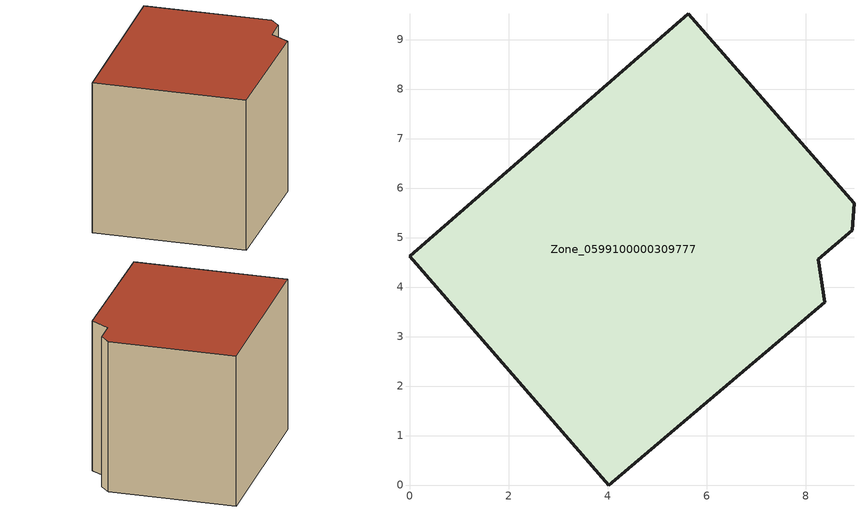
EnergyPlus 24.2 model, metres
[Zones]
Zone_0599100000309777
 floor ground (C_G): 4.03,0 0,4.62 5.63,9.52 8.98,5.69 8.94,5.15 8.26,4.56 8.39,3.69 z0
 wall outside (C_F): 0,4.62 4.03,0 8.39,3.69 8.26,4.56 8.94,5.15 8.98,5.69 5.63,9.52 0,4.62 z0:6.32
 roof outside (C_R): 8.98,5.69 5.63,9.52 0,4.62 4.03,0 8.39,3.69 8.26,4.56 8.94,5.15 z6.32
[BUILDING]
Pand.0599100000309777: North Axis=0; Terrain=City; Loads Convergence Tolerance Value=0.04; Temperature Convergence Tolerance Value=0.4; Solar Distribution=FullExterior; Maximum Number of Warmup Days=25; Minimum Number of Warmup Days=1
[Site:Location]
Rotterdam.The.Hague.AP_ZH_NLD Design_Conditions: Latitude=51.96; Longitude=4.45; Time Zone=1; Elevation=-4.5
[SITE:GROUNDTEMPERATURE:BUILDINGSURFACE]
18, 18, 18, 18, 18, 18, 18, 18, 18, 18, 18, 18
[MATERIAL] Thermal Absorptance=0.9; Solar Absorptance=0.7; Visible Absorptance=0.7
Name | Roughness | Thickness | Conductivity | Density | Specific Heat
G.TI.1946 | MediumSmooth | 0.15 | 1 | 540 | 1210
F.TI.1946 | Rough | 0.3 | 0.857143 | 1920 | 840
R.TI.1946 | MediumRough | 0.2 | 0.1 | 1500 | 1000
[CONSTRUCTION]
C_G: G.TI.1946
C_F: F.TI.1946
C_R: R.TI.1946
[ZONE]
Zone_0599100000309777: Type=1; Multiplier=1; Ceiling Height=Autocalculate; Volume=Autocalculate; Floor Area=autocalculate; Part of Total Floor Area=Yes
[ZONEINFILTRATION:DESIGNFLOWRATE]
Infil_Zone_0599100000309777: Zone or ZoneList or Space or SpaceList=Zone_0599100000309777; Schedule=AlwaysOn; Design Flow Rate Calculation Method=Flow/Area; Flow Rate per Floor Area=0.003; Constant Term Coefficient=1; Temperature Term Coefficient=0; Velocity Term Coefficient=0; Velocity Squared Term Coefficient=0
[HVACTEMPLATE:ZONE:IDEALLOADSAIRSYSTEM]
Zone_0599100000309777: Maximum Heating Supply Air Temperature=50; Minimum Cooling Supply Air Temperature=13; Maximum Heating Supply Air Humidity Ratio=0.0156; Minimum Cooling Supply Air Humidity Ratio=0.0077; Heating Limit=NoLimit; Cooling Limit=NoLimit; Dehumidification Control Type=ConstantSensibleHeatRatio; Cooling Sensible Heat Ratio=0.7; Dehumidification Setpoint=60; Humidification Control Type=None; Humidification Setpoint=30; Outdoor Air Method=None; Outdoor Air Flow Rate per Person=0.00944; Outdoor Air Flow Rate per Zone Floor Area=0; Outdoor Air Flow Rate per Zone=0; Demand Controlled Ventilation Type=None; Outdoor Air Economizer Type=NoEconomizer; Heat Recovery Type=None; Sensible Heat Recovery Effectiveness=0.7; Latent Heat Recovery Effectiveness=0.65
[ZONECONTROL:THERMOSTAT]
ThermostatControl_Zone_0599100000309777: Zone or ZoneList=Zone_0599100000309777; Control Type Schedule=DualSetpointControlType; Control 1=Thermostat_Zone_0599100000309777; Temperature Difference Between Cutout And Setpoint=0
[THERMOSTATSETPOINT:DUALSETPOINT]
Thermostat_Zone_0599100000309777: Heating Setpoint Temperature Schedule=HeatingSetpoint_Zone_0599100000309777; Cooling Setpoint Temperature Schedule=CoolingSetpoint_Zone_0599100000309777
[SCHEDULE:COMPACT]
HeatingSetpoint_Zone_0599100000309777: Through: 12/31, For: AllDays, Until: 24:00, 21
CoolingSetpoint_Zone_0599100000309777: Through: 12/31, For: AllDays, Until: 24:00, 24
DualSetpointControlType: Through: 12/31, For: AllDays, Until: 24:00, 4
AlwaysOn: Through: 12/31, For: AllDays, Until: 24:00, 1
